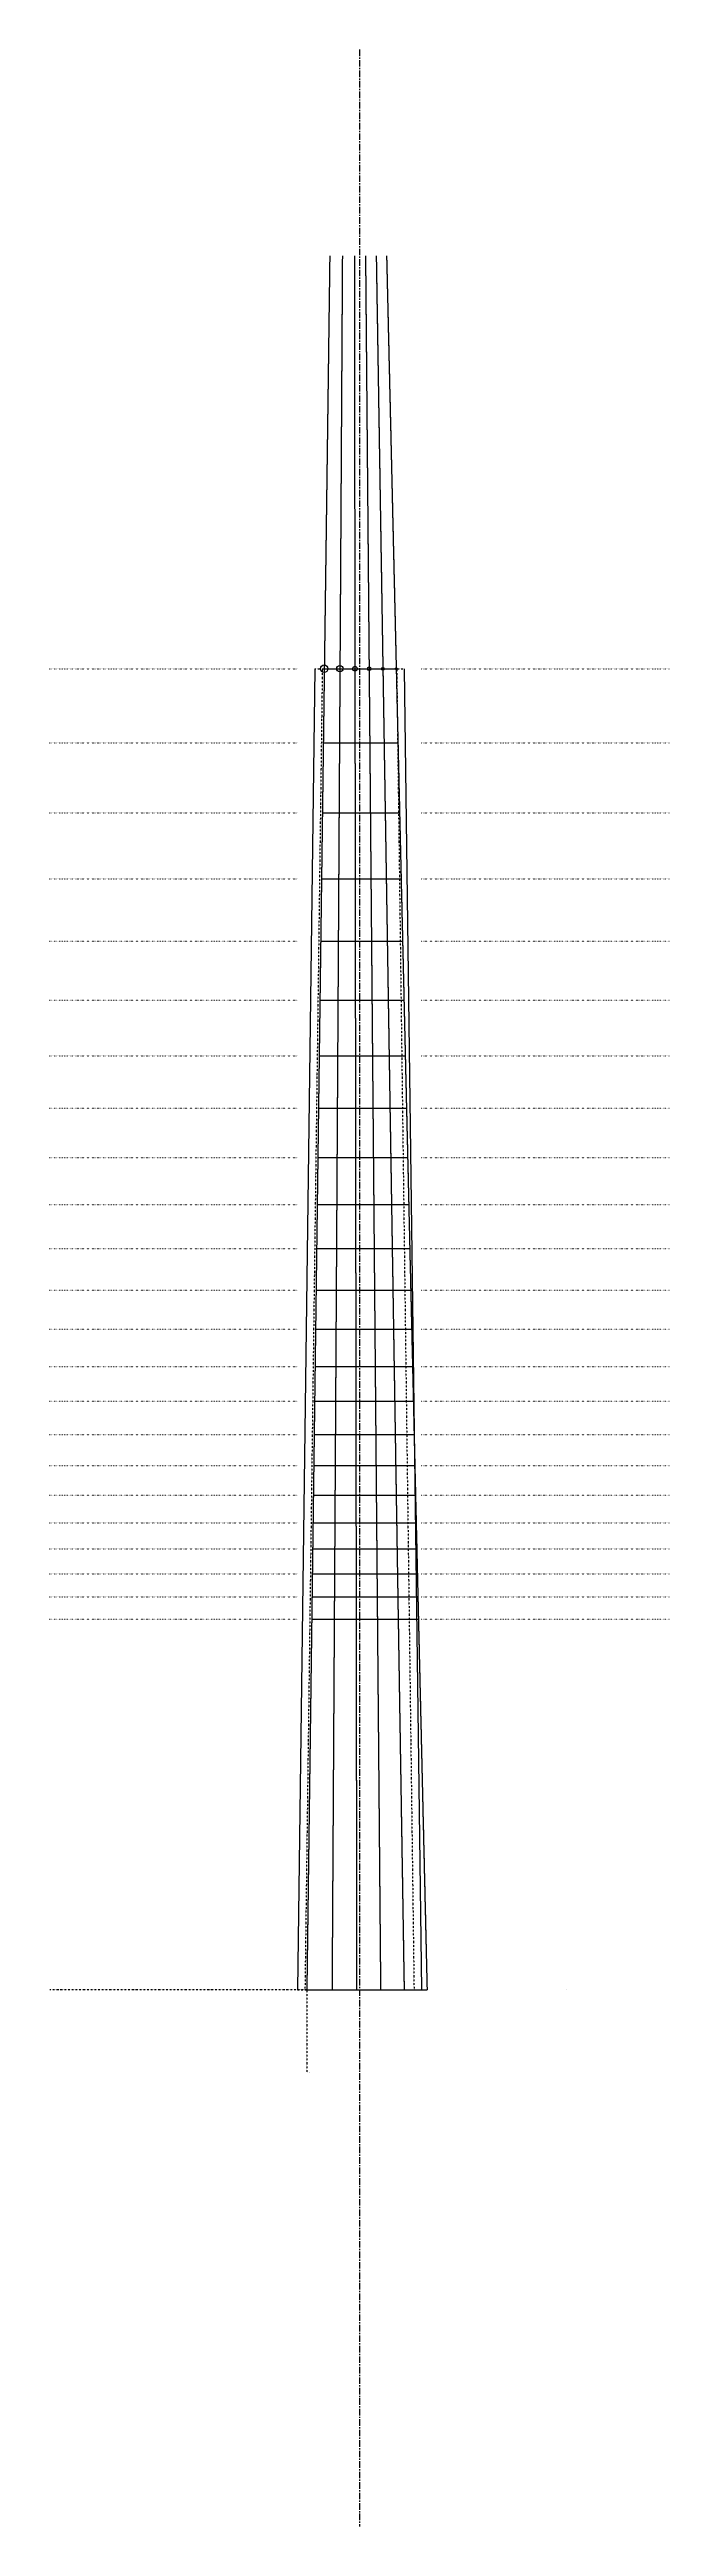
# Model space of a CAD drawing. Header units: millimetres. Extents: x 0 to 300, y -150 to 1050.
import ezdxf

# ---------------------------------------------------------------- set-up
doc = ezdxf.new("R2010")
doc.units = ezdxf.units.MM
for name, pattern in [('CENTER', [5.08, 3.175, -0.635, 0.635, -0.635]), ('DASHED', [1.524, 1.27, -0.254]), ('DASHED2', [0.762, 0.635, -0.127]), ('DOT', [0.508, 0, -0.508]), ('DOT2', [0.254, 0, -0.254])]:
    doc.linetypes.add(name, pattern=pattern)
doc.styles.add('OpenSans', font='OpenSans-Regular.ttf')

msp = doc.modelspace()

# ---------------------------------------------------------------- linework, layer by layer
at = {"linetype": 'CENTER'}
msp.add_line((150, 1050), (150, -150), dxfattribs=at)
at = {"linetype": 'DASHED'}
for p, q in [((135.6, 950), (124.5, 110)), ((141.7, 950), (136.7, 110)), ((147.5, 950), (148.6, 110)), ((152.9, 950), (160.2, 110)), ((158.1, 950), (171.6, 110)), ((163.1, 950), (182.7, 110))]:
    msp.add_line(p, q, dxfattribs=at)
at = {"linetype": 'DASHED2'}
for p, q in [((135.6, 950), (124.5, 110)), ((141.7, 950), (136.7, 110)), ((147.5, 950), (148.6, 110)), ((152.9, 950), (160.2, 110)), ((158.1, 950), (171.6, 110)), ((163.1, 950), (182.7, 110))]:
    msp.add_line(p, q, dxfattribs=at)
at = {"linetype": 'DOT'}
for p, q in [((0, 750), (120, 750)), ((180, 750), (300, 750)), ((0, 714.1), (120, 714.1)), ((180, 714.1), (300, 714.1)), ((0, 680.2), (120, 680.2)), ((180, 680.2), (300, 680.2)), ((0, 648.2), (120, 648.2)), ((180, 648.2), (300, 648.2)), ((0, 618), (120, 618)), ((180, 618), (300, 618)), ((0, 589.5), (120, 589.5)), ((180, 589.5), (300, 589.5)), ((0, 562.5), (120, 562.5)), ((180, 562.5), (300, 562.5)), ((0, 537.1), (120, 537.1)), ((180, 537.1), (300, 537.1)), ((0, 513.2), (120, 513.2)), ((180, 513.2), (300, 513.2)), ((0, 490.5), (120, 490.5)), ((180, 490.5), (300, 490.5)), ((0, 469.2), (120, 469.2)), ((180, 469.2), (300, 469.2)), ((0, 449), (120, 449)), ((180, 449), (300, 449)), ((0, 430), (120, 430)), ((180, 430), (300, 430)), ((0, 412), (120, 412)), ((180, 412), (300, 412)), ((0, 395.1), (120, 395.1)), ((180, 395.1), (300, 395.1)), ((0, 379.1), (120, 379.1)), ((180, 379.1), (300, 379.1)), ((0, 364), (120, 364)), ((180, 364), (300, 364)), ((0, 349.7), (120, 349.7)), ((180, 349.7), (300, 349.7)), ((0, 336.3), (120, 336.3)), ((180, 336.3), (300, 336.3)), ((0, 323.6), (120, 323.6)), ((180, 323.6), (300, 323.6)), ((0, 311.6), (120, 311.6)), ((0, 300.3), (120, 300.3)), ((180, 311.6), (300, 311.6)), ((180, 300.3), (300, 300.3)), ((0, 289.6), (120, 289.6)), ((180, 289.6), (300, 289.6))]:
    msp.add_line(p, q, dxfattribs=at)
for p, q in [((128.4, 750), (120, 110)), ((132.9, 750), (167.8, 750)), ((171.6, 750), (180, 110)), ((132.4, 714.1), (168.6, 714.1)), ((132, 680.2), (169.4, 680.2)), ((131.6, 648.2), (170.2, 648.2)), ((131.2, 618), (170.9, 618)), ((130.8, 589.5), (171.5, 589.5)), ((130.4, 562.5), (172.1, 562.5)), ((130.1, 537.1), (172.7, 537.1)), ((129.8, 513.2), (173.3, 513.2)), ((129.5, 490.5), (173.8, 490.5)), ((129.2, 469.2), (174.3, 469.2)), ((128.9, 449), (174.8, 449)), ((128.7, 430), (175.2, 430)), ((128.5, 412), (175.6, 412)), ((128.2, 395.1), (176, 395.1)), ((128, 379.1), (176.4, 379.1)), ((127.8, 364), (176.8, 364)), ((127.6, 349.7), (177.1, 349.7)), ((127.5, 336.3), (177.4, 336.3)), ((127.3, 323.6), (177.7, 323.6)), ((127, 300.3), (178.2, 300.3)), ((127.1, 311.6), (178, 311.6)), ((126.8, 289.6), (178.5, 289.6)), ((124.5, 110), (182.7, 110)), ((124.5, 110), (182.7, 110))]:
    msp.add_line(p, q)
at = {"linetype": 'DOT2'}
for p, q in [((132, 750), (123.6, 110)), ((128.4, 750), (171.6, 750)), ((168, 750), (176.4, 110)), ((124.5, 110), (0, 110)), ((120, 110), (180, 110)), ((124.5, 110), (124.5, 70))]:
    msp.add_line(p, q, dxfattribs=at)
for centre, radius in [((132.9, 750), 1.83), ((140.5, 750), 1.52), ((147.8, 750), 1.17), ((154.7, 750), 0.864), ((161.3, 750), 0.635), ((167.8, 750), 0.432)]:
    msp.add_circle(centre, radius)

# ---------------------------------------------------------------- texts
at = {"char_height": 0.1, "attachment_point": 1, "style": 'OpenSans'}
for s, insert in [('0 : 0.0 mm', (50, 750)), ('0 : 0.0 mm', (260, 750)), ('1 : 35.92 mm', (50, 714.1)), ('1 : 35.92 mm', (260, 714.1)), ('2 : 69.825 mm', (50, 680.2)), ('2 : 69.825 mm', (260, 680.2)), ('3 : 101.826 mm', (50, 648.2)), ('3 : 101.826 mm', (260, 648.2)), ('4 : 132.032 mm', (50, 618)), ('4 : 132.032 mm', (260, 618)), ('5 : 160.542 mm', (50, 589.5)), ('5 : 160.542 mm', (260, 589.5)), ('6 : 187.452 mm', (50, 562.5)), ('6 : 187.452 mm', (260, 562.5)), ('7 : 212.851 mm', (50, 537.1)), ('7 : 212.851 mm', (260, 537.1)), ('8 : 236.825 mm', (50, 513.2)), ('8 : 236.825 mm', (260, 513.2)), ('9 : 259.454 mm', (50, 490.5)), ('9 : 259.454 mm', (260, 490.5)), ('10 : 280.812 mm', (50, 469.2)), ('10 : 280.812 mm', (260, 469.2)), ('11 : 300.972 mm', (50, 449)), ('11 : 300.972 mm', (260, 449)), ('12 : 320.0 mm', (50, 430)), ('12 : 320.0 mm', (260, 430)), ('13 : 337.96 mm', (50, 412)), ('13 : 337.96 mm', (260, 412)), ('14 : 354.912 mm', (50, 395.1)), ('14 : 354.912 mm', (260, 395.1)), ('15 : 370.913 mm', (50, 379.1)), ('15 : 370.913 mm', (260, 379.1)), ('16 : 386.016 mm', (50, 364)), ('16 : 386.016 mm', (260, 364)), ('17 : 400.271 mm', (50, 349.7)), ('17 : 400.271 mm', (260, 349.7)), ('18 : 413.726 mm', (50, 336.3)), ('18 : 413.726 mm', (260, 336.3)), ('19 : 426.426 mm', (50, 323.6)), ('19 : 426.426 mm', (260, 323.6)), ('20 : 438.413 mm', (50, 311.6)), ('21 : 449.727 mm', (50, 300.3)), ('20 : 438.413 mm', (260, 311.6)), ('21 : 449.727 mm', (260, 300.3)), ('22 : 460.406 mm', (50, 289.6)), ('22 : 460.406 mm', (260, 289.6)), ('640.0 mm', (50, 110)), ('640.0 mm', (250, 110)), ('Puente con entonación/Intonated Bridge', (124.5, 70))]:
    msp.add_mtext(s, dxfattribs=dict(at, insert=insert))

doc.saveas('drawing.dxf')
